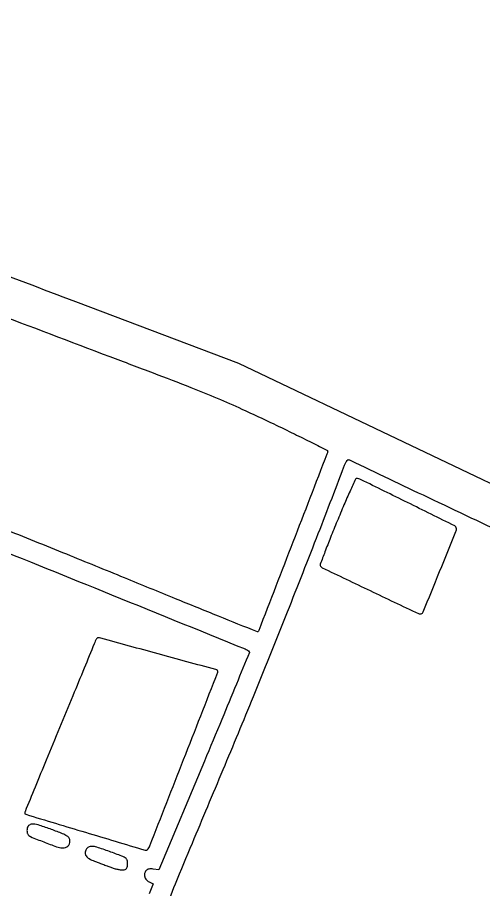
# Model space of a CAD drawing. Header units: metres. Extents: x 244 to 6504, y 133 to 4776.
# Drawn here: x 3129.5 to 3337.1, y 2975 to 3363 of the extents above; entities that cross this region are included whole.
import ezdxf

# ---------------------------------------------------------------- set-up
doc = ezdxf.new("R2010")
doc.units = ezdxf.units.M
doc.header["$MEASUREMENT"] = 0

msp = doc.modelspace()

# ---------------------------------------------------------------- linework, layer by layer
for points in [[(2390.74, 4302.36, -0.000001), (2436.6, 4383.87, -0.253439)], [(2985.13, 3282.36, 0.000001), (3054.44, 3256.15, 0.000001), (3117.63, 3232.25, 0.000001), (3170.61, 3212.21, 0.000007), (3189.96, 3204.9, -0.002564), (3206.75, 3198.45, -0.00706), (3218.49, 3193.68, -0.007713), (3229.51, 3188.82, -0.003609), (3243.62, 3182.21, -0.002041), (3252.88, 3177.74, -0.003374), (3260.66, 3173.89, -0.000475), (3267.52, 3170.42, -0.333412), (3267.69, 3170.08, -0.045895), (3267.31, 3168.75, -0.000025), (3252.2, 3129.67, -0.000011), (3236.96, 3090.25, -0.104491), (3236.63, 3089.73, -0.300803), (3236.38, 3089.68, -0.000031), (3219.07, 3096.66, -0.000843), (3199.92, 3104.43, -0.000507), (3177.22, 3113.7, 0.001022), (3151.48, 3124.19, 0.000759), (3123.01, 3135.67, 0.000767)], [(5649.78, 2908.29, -0.000001), (5592.12, 2927.27, -0.000136)], [(1770.95, 4232.21, -0.000001), (1756.31, 4203.53, -0.092463)], [(2661.8, 3304.26, -0.000001), (2697.55, 3290.75, -0.000089)], [(2166.88, 2385.74, -0.000003), (2059.01, 2428.09, -0.099946)], [(2809.66, 3348.58, -0.000003), (2861.11, 3329.19, -0.000175)], [(3786.66, 2922.9, 0.000685), (3692.42, 2974.87, -0.000176), (3640.05, 3003.67, -0.00024), (3592.9, 3029.66, -0.000156), (3553.29, 3051.52, -0.002791), (3540.61, 3058.62, 0.011957), (3524.79, 3067.11, 0.003929), (3501.11, 3078.85, 0.001858), (3461.27, 3098.03, 0.000234), (3375.01, 3139.12), (3228.05, 3209.03), (3155.52, 3236.5, 0.000109), (3110.93, 3253.38, 0.000013), (3012.15, 3290.74, 0.000016), (2894.73, 3335.15, 0.000013), (2769.32, 3382.57, -0.00051)], [(3194.59, 2964.63, -0.000274), (3199.89, 2977.56, -0.001712), (3207.4, 2995.7, -0.000332), (3221.11, 3028.39, 0.002473), (3234.6, 3060.96, 0.001952), (3248.88, 3096.35, 0.001967), (3262.73, 3131.43, 0.002708), (3274.88, 3163.07, -0.018298), (3275.47, 3164.49, -0.03784), (3276.06, 3165.55, -0.05007), (3276.6, 3166.2, -0.29609), (3277.01, 3166.29, -0.019212), (3277.66, 3166.01, -0.000003), (3312.3, 3149.56, -0.000078), (3350.64, 3131.35, -0.000048), (3396.02, 3109.79, -0.000386)], [(2910.82, 2101.23, -0.000002), (2871.64, 2116.15, -0.08954)], [(3742.17, 2759.42, 0.000002), (3749.92, 2779.53, 0.000119)], [(3810.74, 2887.17, 0.000009), (3776.68, 2810.24, 0.000019), (3743.02, 2734.21, 0.015605)], [(2960.3, 3189.89, -0.000004), (2968.51, 3186.66, -0.000027)], [(3110.2, 3130.91, -0.00082), (3167.5, 3107.8, -0.000052), (3230.94, 3082.08, -0.100355), (3232.76, 3080.87, -0.30236), (3232.82, 3080.57, -0.000069), (3227.02, 3066.43, -0.001254), (3220.54, 3050.75, -0.000756), (3212.78, 3032.18), (3192.48, 2983.82), (3190.03, 2984.14, 0.027671), (3188.87, 2984.23, 0.057881), (3187.97, 2984.15, 0.075299), (3187.27, 2983.89, 0.092476), (3186.74, 2983.45, 0.123438), (3186.13, 2982.18, 0.119485), (3186.18, 2980.75, 0.112716), (3186.89, 2979.45, 0.100811), (3188.12, 2978.52), (3189.93, 2977.65), (3188.21, 2973.21, 0.004083)], [(3020.53, 2505.4, -0.000009), (3041.92, 2560.53, -0.000258)], [(2487.51, 2262.24, 0.000015), (2352.21, 2313.65, 0.000934)], [(3186.99, 2969.98, 0.000107), (3181.68, 2955.58, 0.000226)]]:
    msp.add_lwpolyline(points, format="xyb")
for points in [[(3271.89, 3138.94, 0.002574), (3268.91, 3131.61, 0.004108), (3266.45, 3125.32, 0.000983), (3264.36, 3119.81, 0.183713), (3264.37, 3119.21, 0.191886), (3265.26, 3118.24, 0.00031), (3286.64, 3108.03, 0.000308), (3308.04, 3097.85, 0.193705), (3309.35, 3097.77, 0.218353), (3310.18, 3098.55, 0.000393), (3317.53, 3116.51, 0.000553), (3324.76, 3134.28, 0.142053), (3324.93, 3135.94, 0.237433), (3324.26, 3136.83, 0.000284), (3303.2, 3147.23, 0.000512), (3282.51, 3157.4, 0.114509), (3280.41, 3157.89, 0.294053), (3280.02, 3157.64, 0.001045), (3277.61, 3152.32, 0.004908), (3274.93, 3146.2, 0.003004)], [(3164.18, 3085.52, -0.006098), (3163.72, 3084.37, -0.000035), (3159.27, 3073.57, -0.000149), (3154.18, 3061.26, -0.000095), (3148.25, 3046.93, 0.000298), (3142.36, 3032.67, 0.000486), (3137.37, 3020.55, 0.000047), (3132.92, 3009.7, 0.05059), (3132.78, 3009.22, 0.383782), (3133.21, 3008.52, 0.0002), (3159.81, 3000.53, 0.000225), (3186.37, 2992.58, 0.277846), (3187.4, 2992.85, 0.101149), (3188.49, 2994.53, 0.000121), (3203.53, 3032.9, 0.000051), (3218.77, 3071.8, 0.316568), (3218.6, 3072.49, 0.113332), (3217.8, 3072.91, 0.000066), (3192.14, 3079.91, 0.000106), (3166.72, 3086.83, 0.06855), (3165.27, 3087.02, 0.194756), (3165.04, 3086.92, 0.041206), (3164.74, 3086.57, 0.037432), (3164.44, 3086.09, 0.027945)], [(3133.9, 3002.45, 0.042066), (3133.78, 3001.7, 0.036974), (3133.78, 3000.91, 0.038795), (3133.88, 3000.19, 0.08459), (3134.1, 2999.68, 0.154084), (3135.4, 2998.58, 0.006159), (3141.21, 2996.23, 0.009009), (3146.94, 2994.12, 0.079389), (3149.59, 2993.64, 0.07509), (3150.96, 2993.82, 0.115559), (3152, 2994.4, 0.120939), (3152.64, 2995.37, 0.087306), (3152.87, 2996.64, 0.128692), (3152.53, 2997.91, 0.125375), (3151.62, 2998.87, 0.046228), (3149.62, 2999.88, 0.004718), (3144.68, 3001.78, 0.011106), (3139.42, 3003.6, 0.062442), (3136.51, 3004.15, 0.155707), (3134.84, 3003.73, 0.194772)], [(3160.14, 2992.92, 0.108994), (3159.69, 2991.34, 0.169281), (3160.08, 2989.99, 0.113623), (3161.41, 2988.8, 0.0361), (3163.83, 2987.68, 0.000001), (3165.48, 2987.06, 0.000001), (3167.45, 2986.32, 0.000001), (3169.42, 2985.57, 0.000001), (3171.08, 2984.95, 0.019244), (3172.6, 2984.44, 0.018571), (3174.18, 2984.05, 0.018861), (3175.6, 2983.8, 0.062098), (3176.54, 2983.79, 0.046784), (3177.49, 2983.99, 0.134928), (3178.06, 2984.36, 0.123391), (3178.39, 2984.98, 0.036136), (3178.57, 2986.05, 0.041129), (3178.58, 2986.88, 0.042192), (3178.46, 2987.7, 0.045829), (3178.22, 2988.39, 0.115654), (3177.91, 2988.8, 0.080754), (3176.01, 2989.92, 0.006218), (3170.46, 2991.98, 0.006287), (3164.86, 2993.91, 0.079227), (3162.66, 2994.27, 0.055893), (3161.86, 2994.18, 0.06747), (3161.15, 2993.91, 0.071643), (3160.56, 2993.49, 0.075929)]]:
    msp.add_lwpolyline(points, format="xyb", close=True)

doc.saveas('drawing.dxf')
